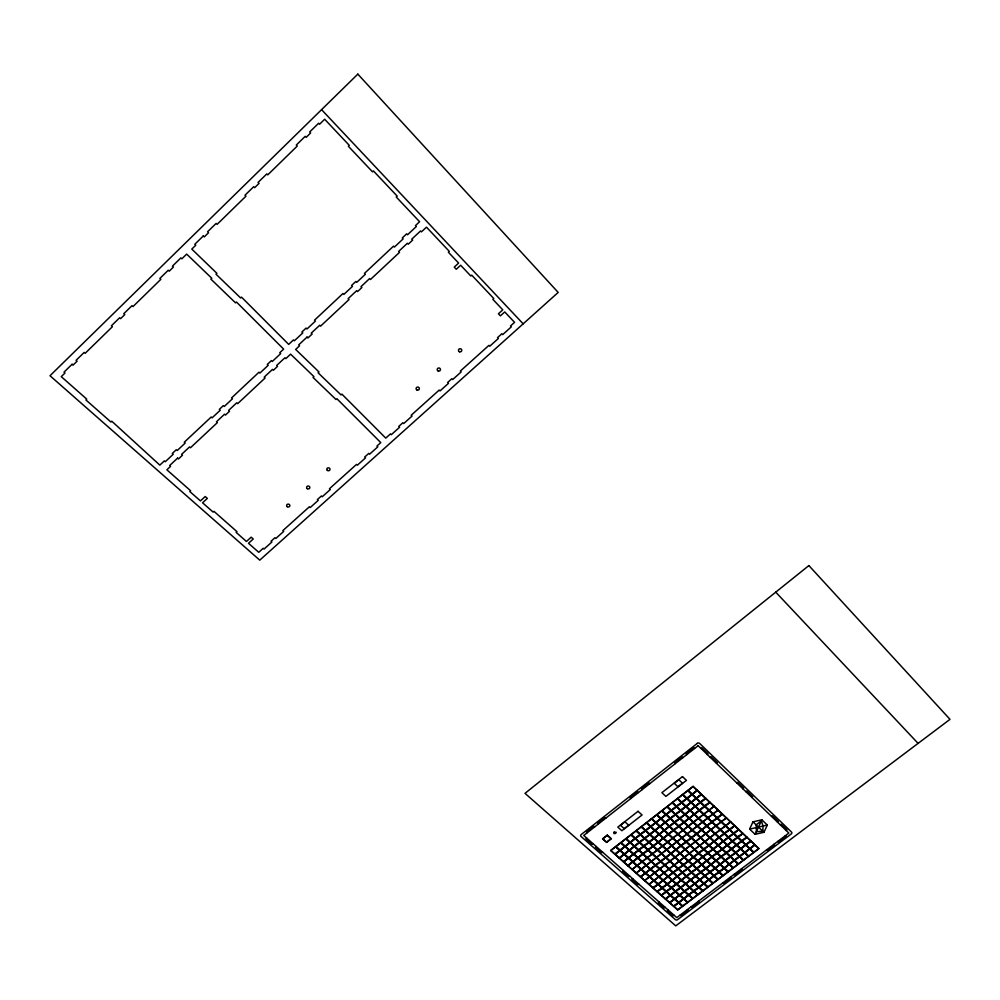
<?xml version="1.0" encoding="UTF-8"?>
<svg xmlns="http://www.w3.org/2000/svg" width="1000" height="1000" viewBox="0 0 1000 1000"><rect width="100%" height="100%" fill="white"/><g stroke="black" fill="none" stroke-linecap="round" stroke-linejoin="round"><path stroke-width="1.5" d="M749.613 829.125L752.975 821.85L761.85 819.812L767.325 825.05L763.938 832.3L755.113 834.325L749.613 829.125L767.325 825.05M755.113 834.325L761.85 819.812M586.712 838.1L585.938 838.7L592.3 844.325L593.075 843.713M701.038 748.487L701.85 747.85L708.05 753.825L707.25 754.463M596.237 846.513L595.462 847.113L601.775 852.688L602.55 852.087M710.337 757.438L711.15 756.812L717.3 762.738L716.488 763.375M614.9 854.3L697.312 790.337M619.2 858.112L701.538 794.312M623.475 861.9L705.738 798.275M627.725 865.675L709.912 802.225M623.425 870.525L622.663 871.112L628.837 876.562L629.6 875.975M736.85 782.987L737.663 782.362L743.675 788.162L742.875 788.787M631.975 869.438L714.087 806.162M636.213 873.188L718.238 810.088M632.675 878.688L631.912 879.275L638.038 884.688L638.812 884.1M745.875 791.675L746.675 791.05L752.65 796.812L751.85 797.425M640.425 876.925L722.375 813.988M644.625 880.65L726.513 817.887M648.812 884.362L730.612 821.775M652.987 888.062L734.712 825.638M657.15 891.75L738.8 829.488M661.287 895.425L742.862 833.337M659.087 902L658.312 902.575L664.312 907.875L665.075 907.3M771.612 816.462L772.4 815.85L778.25 821.475L777.45 822.087M665.425 899.087L746.925 837.163M669.538 902.738L750.962 840.975M668.062 909.938L667.3 910.512L673.263 915.763L674.025 915.188M780.362 824.887L781.162 824.287L786.963 829.875L786.162 830.475M673.637 906.375L754.987 844.775M632 869.188L628.038 865.675L632.762 862.025L636.725 865.55M636.512 873.188L640.45 876.675L645.163 873.062L641.225 869.562M644.938 880.65L648.838 884.112M587.188 832.763L586.512 832.175L593.938 826.35L594.6 826.95M680.163 915.075L680.775 915.625L688.05 910.138L687.438 909.587M615.675 846.538L682.738 906.213M649.638 877.038L653.55 880.512M598.325 824.025L597.65 823.425L605.112 817.575L605.775 818.175M691.075 906.838L691.7 907.387L699 901.888L698.388 901.325M637.062 865.288L633.1 861.762L637.837 858.112L641.787 861.65M641.562 869.3L645.5 872.8L650.212 869.175L646.287 865.662M649.975 876.787L653.875 880.263M642.125 861.388L638.175 857.85L642.913 854.188L646.862 857.738M646.625 865.413L650.55 868.913L655.288 865.288L651.363 861.762M655.025 872.913L658.925 876.4M620.763 842.588L687.75 902.425M654.688 873.175L658.587 876.65M647.2 857.475L643.25 853.925L648 850.263L651.95 853.812M651.7 861.513L655.625 865.025L660.362 861.388L656.438 857.862M660.088 869.038L663.988 872.525M625.862 838.612L692.775 898.625M659.75 869.287L663.65 872.788M652.288 853.55L648.337 850L653.1 846.325L657.038 849.887M656.775 857.6L660.7 861.125L665.45 857.475L661.538 853.938M665.163 865.15L669.05 868.65M630.975 834.65L697.812 894.825M664.825 865.4L668.713 868.913M657.387 849.625L653.438 846.062L658.213 842.375L662.15 845.95M661.875 853.688L665.788 857.225L670.537 853.562L666.637 850.025M670.238 861.25L674.125 864.762M636.087 830.662L702.85 891.012M669.9 861.513L673.787 865.025M662.487 845.688L658.55 842.113L663.337 838.425L667.262 842.013M666.975 849.762L670.888 853.3L675.65 849.65L671.75 846.087M675.337 857.35L679.212 860.875M641.225 826.675L707.913 887.188M675 857.6L678.875 861.125M667.613 841.75L663.675 838.162L668.462 834.463L672.387 838.062M672.087 845.825L675.987 849.388L680.763 845.713L676.862 842.15M680.438 853.438L684.312 856.975M646.363 822.675L712.975 883.363M680.1 853.7L683.975 857.225M630.85 798.5L630.188 797.887L637.737 791.963L638.4 792.575M722.962 882.788L723.575 883.35L730.975 877.763L730.362 877.2M672.738 837.8L668.8 834.2L673.6 830.5L677.525 834.1M677.2 841.888L681.112 845.45L685.888 841.775L682 838.2M685.55 849.513L689.425 853.062M651.513 818.675L718.05 879.525M685.212 849.775L689.087 853.325M677.875 833.838L673.95 830.238L678.75 826.525L682.675 830.138M682.337 837.938L686.237 841.513L691.025 837.837L687.138 834.25M690.675 845.588L694.538 849.137M656.675 814.663L723.125 875.675M690.325 845.85L694.2 849.4M642.188 789.6L641.525 788.988L649.112 783.037L649.775 783.65M734.062 874.4L734.675 874.975L742.1 869.362L741.488 868.8M683.012 829.862L679.1 826.25L683.913 822.537L687.837 826.162M687.475 833.988L691.375 837.575L696.175 833.875L692.288 830.288M695.8 841.65L699.675 845.225M661.838 810.638L728.225 871.825M695.462 841.912L699.325 845.475M688.175 825.888L684.262 822.275L689.087 818.538L693 822.175M692.638 830.013L696.525 833.612L701.338 829.925L697.45 826.312M700.95 837.712L704.812 841.287M667.025 806.612L733.325 867.975M700.6 837.975L704.463 841.55M693.337 821.912L689.438 818.275L694.275 814.538L698.175 818.188M697.8 826.05L701.675 829.65L706.5 825.95L702.625 822.337M706.1 833.763L709.963 837.35M672.212 802.575L738.438 864.1M705.763 834.025L709.613 837.613M710.925 830.075L714.775 833.662M698.525 817.913L694.613 814.275L699.463 810.537L703.363 814.188M702.975 822.062L706.85 825.688L711.688 821.975L707.812 818.35M711.263 829.8L715.113 833.4M677.412 798.525L743.562 860.238M703.713 813.925L699.812 810.263L704.663 806.513L708.562 810.175M708.15 818.075L712.025 821.712L716.875 817.987L713 814.35M716.438 825.837L720.288 829.438M682.625 794.475L748.7 856.35M716.087 826.1L719.938 829.712M708.913 809.912L705.013 806.25L709.875 802.487L713.775 806.162M713.35 814.087L717.212 817.725L722.075 814L718.2 810.35M721.625 821.862L725.462 825.475M687.85 790.413L753.85 852.463M721.275 822.138L725.125 825.75M726.475 818.15L730.312 821.775M675.288 763.625L674.638 763L682.312 756.975L682.975 757.6M766.488 849.938L767.087 850.525L774.613 844.85L774 844.262M752.975 821.85L763.938 832.3M686.825 754.575L686.162 753.95L693.888 747.887L694.538 748.512M777.775 841.425L778.375 842L785.938 836.312L785.325 835.725M321.562 109.65L523.175 323.837M775.75 592.163L918.088 743.375M756.413 827.562L756.325 831.712L762.812 831.225L763.05 826.038L761.363 820.875L756.125 824.85L756.413 827.562M614.15 832.138L613.875 833.575L615.612 833.45L616.225 832.262L614.15 832.138M357.837 74.125L50 375.737L259.762 560.15L558.188 292.425L357.837 74.125M72.062 364.263L64.013 372.137L65 373L61.262 376.65L86.75 399.125L85.913 399.938L110.962 422.038L111.8 421.238L159.85 465.125L164.375 460.887L165.287 461.7L173.238 454.25L172.312 453.438L176.3 449.712L177.213 450.525L185.212 443.038L184.288 442.225L211.213 417L212.113 417.825L220.225 410.238L219.312 409.4L223.388 405.588L224.288 406.425L232.45 398.787L231.537 397.95L259 372.2L259.913 373.062L268.188 365.312L267.288 364.45L271.438 360.562L272.337 361.425L280.65 353.625L279.75 352.762L283.637 349.125L236.438 302.013L235.55 302.863L210.888 279.125L211.775 278.263L186.675 254.1L181.85 258.812L180.888 257.887L172.45 266.137L173.412 267.062L169.213 271.163L168.238 270.25L159.85 278.45L160.825 279.363L133 306.55L132.025 305.65L123.763 313.725L124.738 314.625L120.625 318.65L119.65 317.75L111.425 325.775L112.413 326.675L85.162 353.3L84.175 352.425L76.087 360.325L77.075 361.2L73.037 365.138L72.062 364.263M203.3 235.963L194.788 244.288L195.75 245.225L191.8 249.088L216.887 273.325L216 274.188L240.65 297.987L241.525 297.137L288.688 344.387L293.475 339.913L294.375 340.775L302.775 332.912L301.875 332.038L306.075 328.088L306.975 328.975L315.425 321.062L314.525 320.175L342.975 293.512L343.875 294.413L352.45 286.375L351.55 285.475L355.85 281.45L356.737 282.35L365.363 274.275L364.475 273.375L393.525 246.15L394.412 247.062L403.162 238.863L402.287 237.938L406.675 233.825L407.562 234.75L416.362 226.5L415.475 225.575L419.588 221.725L396.25 197L397.188 196.125L373.45 170.95L372.512 171.85L348.338 146.237L349.275 145.338L324.675 119.25L319.562 124.25L318.612 123.25L309.662 131.988L310.613 132.988L306.163 137.35L305.212 136.35L296.312 145.05L297.262 146.037L267.775 174.85L266.825 173.875L258.062 182.438L259.025 183.4L254.662 187.662L253.7 186.7L245 195.2L245.963 196.163L217.1 224.363L216.137 223.425L207.575 231.788L208.538 232.738L204.275 236.912L203.3 235.963M177.587 458.125L169.65 465.55L170.562 466.362L166.875 469.812L190.613 490.75L189.775 491.512L200.45 500.913L205.212 496.525L207.338 498.4L202.562 502.788L213.137 512.112L213.962 511.35L236.938 531.625L236.112 532.362L246.438 541.475L251.188 537.188L253.238 539L248.5 543.288L258.738 552.3L263.2 548.3L264.05 549.05L271.887 542L271.038 541.25L274.975 537.712L275.825 538.475L283.7 531.388L282.85 530.625L309.4 506.763L310.25 507.537L318.238 500.35L317.387 499.575L321.4 495.975L322.25 496.75L330.288 489.525L329.438 488.75L356.512 464.412L357.35 465.213L365.513 457.875L364.663 457.075L368.75 453.4L369.6 454.2L377.788 446.838L376.95 446.037L380.775 442.6L336.875 398.713L336.012 399.513L313.062 377.438L313.938 376.625L290.6 354.162L285.85 358.612L284.95 357.75L276.625 365.525L277.525 366.375L273.387 370.25L272.488 369.4L264.212 377.137L265.113 377.987L237.675 403.638L236.762 402.8L228.612 410.412L229.525 411.25L225.463 415.05L224.55 414.212L216.45 421.788L217.362 422.625L190.463 447.762L189.55 446.938L181.575 454.4L182.488 455.213L178.5 458.938L177.587 458.125M307.05 337.088L298.65 344.925L299.55 345.8L295.65 349.438L318.975 371.962L318.1 372.775L341.025 394.913L341.9 394.125L385.763 438.113L390.462 433.888L391.3 434.7L399.575 427.262L398.738 426.45L402.887 422.725L403.725 423.537L412.038 416.075L411.2 415.25L439.2 390.075L440.037 390.913L448.475 383.325L447.638 382.488L451.875 378.688L452.7 379.525L461.188 371.9L460.35 371.062L488.938 345.363L489.762 346.225L498.363 338.488L497.55 337.625L501.863 333.75L502.688 334.613L511.337 326.825L510.513 325.962L514.562 322.337L504.75 311.938L500.4 315.863L498.425 313.775L502.775 309.85L492.875 299.363L493.787 298.525L471.725 275.15L470.812 275.988L460.662 265.238L456.275 269.262L454.237 267.113L458.625 263.075L448.375 252.213L449.3 251.363L426.475 227.162L421.438 231.875L420.562 230.938L411.763 239.163L412.65 240.087L408.263 244.188L407.375 243.263L398.625 251.45L399.513 252.362L370.487 279.5L369.6 278.587L360.988 286.65L361.875 287.55L357.575 291.562L356.688 290.663L348.125 298.675L349.012 299.575L320.588 326.138L319.688 325.262L311.25 333.15L312.15 334.025L307.938 337.95L307.05 337.088M808.875 565.575L525.025 793.363L675.75 925.875L950 719.35L808.875 565.575M697.25 743.413L581.213 834.538A1.65 1.35 -12.2 0 0 581.05 836.462L675.425 919.675A1.587 1.25 -14.9 0 0 677.638 919.625L791.225 833.988A1.638 1.3 -19.8 0 0 791.525 832.087L699.6 743.4A1.7 1.4 -18.2 0 0 697.25 743.413M698.138 745.7L583.737 835.475L676.775 917.625L788.85 833.062L698.138 745.7M607.3 835.113L602.55 838.825L606.6 842.425L611.35 838.713L607.3 835.113M607.275 835.375L602.863 838.825L606.625 842.163L611.038 838.725L607.275 835.375M638.038 811.312L617.812 827.113L621.862 830.738L642.062 814.987L638.038 811.312M682.463 776.612L661.888 792.675L665.888 796.4L686.45 780.362L682.463 776.612M624.925 821.8L620.475 825.275L624.225 828.65L628.663 825.188L624.925 821.8M678.8 779.725L674.25 783.263L677.962 786.75L682.5 783.2L678.8 779.725M693.088 786.338L610.6 850.487L677.725 910L759 848.562L693.088 786.338M615.65 846.8L610.913 850.487L614.925 854.05L619.663 850.375L615.65 846.8M620.737 842.837L615.988 846.538L620 850.113L624.75 846.425L620.737 842.837M625.837 838.875L621.075 842.575L625.087 846.162L629.837 842.475L625.837 838.875M630.95 834.9L626.175 838.612L630.188 842.2L634.95 838.512L630.95 834.9M636.062 830.925L631.287 834.638L635.288 838.238L640.062 834.538L636.062 830.925M641.188 826.938L636.4 830.662L640.4 834.275L645.188 830.562L641.188 826.938M646.338 822.938L641.538 826.675L645.525 830.3L650.325 826.575L646.338 822.938M651.475 818.938L646.675 822.675L650.662 826.312L655.462 822.575L651.475 818.938M656.637 814.925L651.825 818.675L655.812 822.312L660.625 818.575L656.637 814.925M661.812 810.9L656.988 814.65L660.962 818.312L665.788 814.562L661.812 810.9M666.988 806.875L662.15 810.638L666.125 814.3L670.962 810.55L666.988 806.875M672.188 802.837L667.337 806.6L671.312 810.275L676.15 806.525L672.188 802.837M677.387 798.787L672.525 802.562L676.5 806.25L681.35 802.487L677.387 798.787M682.6 794.737L677.738 798.525L681.7 802.212L686.55 798.45L682.6 794.737M687.825 790.675L682.95 794.463L686.9 798.175L691.775 794.388L687.825 790.675M693.05 786.612L688.175 790.413L692.125 794.125L697 790.337L693.05 786.612M619.95 850.625L615.212 854.3L619.225 857.85L623.95 854.188L619.95 850.625M625.037 846.675L620.288 850.362L624.288 853.925L629.025 850.25L625.037 846.675M630.125 842.725L625.375 846.413L629.375 849.987L634.125 846.3L630.125 842.725M635.237 838.763L630.462 842.463L634.462 846.038L639.225 842.35L635.237 838.763M640.35 834.8L635.575 838.5L639.562 842.087L644.325 838.4L640.35 834.8M645.475 830.812L640.688 834.525L644.675 838.125L649.45 834.425L645.475 830.812M650.6 826.838L645.812 830.55L649.788 834.163L654.575 830.45L650.6 826.838M655.75 822.837L650.95 826.562L654.925 830.188L659.725 826.475L655.75 822.837M660.9 818.838L656.087 822.575L660.062 826.2L664.875 822.475L660.9 818.838M666.075 814.825L661.25 818.575L665.212 822.212L670.025 818.475L666.075 814.825M671.25 810.812L666.413 814.562L670.375 818.213L675.2 814.475L671.25 810.812M676.438 806.787L671.587 810.537L675.55 814.2L680.387 810.45L676.438 806.787M681.625 802.75L676.775 806.513L680.725 810.188L685.575 806.438L681.625 802.75M686.838 798.713L681.975 802.487L685.925 806.162L690.775 802.4L686.838 798.713M692.05 794.663L687.188 798.438L691.125 802.138L696 798.363L692.05 794.663M697.288 790.6L692.4 794.388L696.338 798.088L701.213 794.312L697.288 790.6M624.237 854.438L619.5 858.1L623.5 861.637L628.225 857.987L624.237 854.438M629.312 850.5L624.575 854.175L628.562 857.725L633.3 854.062L629.312 850.5M634.4 846.562L629.65 850.238L633.638 853.8L638.387 850.125L634.4 846.562M639.5 842.613L634.738 846.3L638.725 849.862L643.475 846.188L639.5 842.613M644.613 838.65L639.837 842.35L643.812 845.925L648.587 842.237L644.613 838.65M649.737 834.688L644.95 838.388L648.925 841.975L653.7 838.288L649.737 834.688M654.862 830.713L650.075 834.425L654.038 838.012L658.825 834.312L654.862 830.713M660 826.725L655.2 830.45L659.163 834.05L663.962 830.35L660 826.725M665.15 822.738L660.35 826.462L664.3 830.075L669.1 826.363L665.15 822.738M670.312 818.737L665.5 822.475L669.45 826.1L674.262 822.375L670.312 818.737M675.487 814.737L670.662 818.475L674.6 822.113L679.425 818.375L675.487 814.737M680.662 810.713L675.825 814.463L679.775 818.112L684.6 814.375L680.662 810.713M685.863 806.7L681.012 810.45L684.95 814.112L689.788 810.362L685.863 806.7M691.062 802.663L686.2 806.425L690.138 810.1L694.987 806.338L691.062 802.663M696.275 798.625L691.413 802.4L695.337 806.075L700.2 802.312L696.275 798.625M701.5 794.575L696.625 798.35L700.55 802.05L705.413 798.275L701.5 794.575M628.513 858.238L623.775 861.9L627.762 865.425L632.475 861.775L628.513 858.238M633.587 854.312L628.85 857.975L632.812 861.513L637.55 857.862L633.587 854.312M638.663 850.387L633.925 854.05L637.888 857.6L642.625 853.938L638.663 850.387M643.763 846.438L639 850.125L642.962 853.675L647.725 850.013L643.763 846.438M648.863 842.5L644.1 846.175L648.062 849.75L652.825 846.075L648.863 842.5M653.975 838.538L649.2 842.225L653.162 845.812L657.925 842.125L653.975 838.538M659.1 834.575L654.325 838.275L658.275 841.862L663.05 838.175L659.1 834.575M664.237 830.6L659.45 834.312L663.388 837.9L668.188 834.212L664.237 830.6M669.388 826.625L664.587 830.337L668.525 833.95L673.325 830.238L669.388 826.625M674.538 822.638L669.725 826.363L673.662 829.975L678.475 826.263L674.538 822.638M679.712 818.637L674.887 822.375L678.812 826L683.637 822.275L679.712 818.637M684.887 814.638L680.05 818.375L683.975 822.013L688.812 818.288L684.887 814.638M690.075 810.625L685.225 814.375L689.15 818.012L693.988 814.275L690.075 810.625M695.275 806.6L690.413 810.362L694.338 814.013L699.188 810.275L695.275 806.6M700.475 802.575L695.612 806.338L699.538 810L704.388 806.25L700.475 802.575M705.7 798.538L700.825 802.312L704.737 805.987L709.6 802.225L705.7 798.538M637 865.8L632.288 869.438L636.237 872.938L640.95 869.312L637 865.8M642.075 861.9L637.337 865.537L641.287 869.05L646.012 865.413L642.075 861.9M647.15 857.987L642.412 861.637L646.35 865.163L651.075 861.513L647.15 857.987M652.225 854.062L647.487 857.725L651.413 861.25L656.162 857.613L652.225 854.062M657.325 850.138L652.562 853.8L656.5 857.35L661.25 853.688L657.325 850.138M662.425 846.2L657.663 849.875L661.587 853.425L666.35 849.762L662.425 846.2M667.55 842.262L662.775 845.938L666.688 849.5L671.462 845.837L667.55 842.262M672.675 838.312L667.887 842L671.8 845.575L676.587 841.888L672.675 838.312M677.812 834.35L673.012 838.05L676.925 841.625L681.712 837.95L677.812 834.35M682.95 830.387L678.15 834.087L682.062 837.688L686.862 833.988L682.95 830.387M688.112 826.413L683.3 830.125L687.2 833.725L692.013 830.025L688.112 826.413M693.275 822.438L688.45 826.15L692.35 829.762L697.175 826.05L693.275 822.438M698.45 818.438L693.625 822.163L697.525 825.788L702.35 822.075L698.45 818.438M703.637 814.45L698.8 818.175L702.688 821.812L707.525 818.088L703.637 814.45M708.838 810.438L703.988 814.175L707.875 817.825L712.725 814.087L708.838 810.438M714.05 806.425L709.188 810.175L713.075 813.825L717.925 810.088L714.05 806.425M645.438 873.312L640.738 876.925L644.65 880.4L649.362 876.787L645.438 873.312M650.5 869.425L645.775 873.05L649.7 876.538L654.412 872.925L650.5 869.425M655.562 865.537L650.837 869.163L654.75 872.663L659.475 869.038L655.562 865.537M660.638 861.637L655.9 865.275L659.812 868.787L664.55 865.15L660.638 861.637M665.725 857.738L660.975 861.375L664.887 864.9L669.625 861.263L665.725 857.738M670.825 853.825L666.062 857.475L669.963 861L674.712 857.35L670.825 853.825M675.925 849.9L671.162 853.562L675.062 857.1L679.825 853.438L675.925 849.9M681.05 845.975L676.263 849.638L680.163 853.188L684.938 849.525L681.05 845.975M686.175 842.038L681.388 845.713L685.275 849.262L690.05 845.6L686.175 842.038M691.312 838.088L686.513 841.775L690.4 845.337L695.188 841.663L691.312 838.088M696.45 834.137L691.65 837.825L695.525 841.4L700.325 837.725L696.45 834.137M701.612 830.175L696.8 833.875L700.675 837.463L705.487 833.775L701.612 830.175M706.775 826.213L701.95 829.912L705.825 833.512L710.65 829.812L706.775 826.213M711.963 822.237L707.125 825.938L710.987 829.55L715.812 825.85L711.963 822.237M717.15 818.25L712.3 821.963L716.162 825.588L721 821.875L717.15 818.25M722.35 814.25L717.487 817.987L721.35 821.612L726.2 817.887L722.35 814.25M653.825 880.763L649.125 884.362L653.012 887.812L657.712 884.225L653.825 880.763M658.863 876.9L654.163 880.512L658.05 883.975L662.75 880.375L658.863 876.9M663.925 873.037L659.2 876.65L663.088 880.113L667.812 876.513L663.925 873.037M668.988 869.163L664.262 872.775L668.15 876.263L672.875 872.65L668.988 869.163M674.062 865.275L669.325 868.9L673.213 872.387L677.938 868.775L674.062 865.275M679.15 861.375L674.412 865.013L678.275 868.512L683.025 864.887L679.15 861.375M684.25 857.475L679.5 861.125L683.363 864.638L688.112 861L684.25 857.475M689.362 853.575L684.587 857.225L688.462 860.738L693.225 857.1L689.362 853.575M694.475 849.663L689.7 853.312L693.562 856.838L698.337 853.2L694.475 849.663M699.6 845.738L694.812 849.4L698.675 852.938L703.45 849.287L699.6 845.738M704.737 841.8L699.95 845.475L703.8 849.025L708.587 845.362L704.737 841.8M709.887 837.862L705.088 841.538L708.925 845.1L713.725 841.438L709.887 837.862M715.05 833.913L710.225 837.6L714.075 841.175L718.888 837.5L715.05 833.913M720.212 829.963L715.387 833.65L719.225 837.237L724.05 833.55L720.212 829.963M725.387 826L720.562 829.7L724.388 833.288L729.225 829.6L725.387 826M730.588 822.025L725.738 825.738L729.562 829.338L734.412 825.638L730.588 822.025M657.987 884.475L653.288 888.062L657.175 891.5L661.862 887.925L657.987 884.475M663.037 880.625L658.325 884.212L662.2 887.663L666.9 884.087L663.037 880.625M668.088 876.762L663.363 880.362L667.237 883.825L671.95 880.238L668.088 876.762M673.15 872.9L668.425 876.5L672.288 879.975L677.013 876.375L673.15 872.9M678.213 869.025L673.487 872.638L677.35 876.125L682.075 872.513L678.213 869.025M683.3 865.138L678.55 868.763L682.412 872.25L687.163 868.637L683.3 865.138M688.388 861.25L683.637 864.887L687.5 868.388L692.25 864.762L688.388 861.25M693.5 857.35L688.737 860.987L692.588 864.5L697.337 860.875L693.5 857.35M698.612 853.45L693.838 857.1L697.688 860.612L702.45 856.975L698.612 853.45M703.725 849.538L698.95 853.188L702.788 856.712L707.562 853.075L703.725 849.538M708.863 845.612L704.075 849.275L707.913 852.812L712.7 849.163L708.863 845.612M714 841.688L709.2 845.35L713.037 848.9L717.837 845.25L714 841.688M719.163 837.75L714.35 841.425L718.175 844.987L722.987 841.325L719.163 837.75M724.325 833.812L719.5 837.487L723.325 841.062L728.138 837.387L724.325 833.812M729.5 829.862L724.663 833.55L728.487 837.125L733.312 833.45L729.5 829.862M734.675 825.9L729.837 829.6L733.65 833.188L738.487 829.5L734.675 825.9M662.15 888.175L657.45 891.75L661.325 895.175L666.012 891.612L662.15 888.175M667.188 884.325L662.475 887.913L666.338 891.35L671.038 887.775L667.188 884.325M672.225 880.475L667.513 884.075L671.375 887.525L676.087 883.938L672.225 880.475M677.288 876.625L672.562 880.225L676.425 883.688L681.137 880.088L677.288 876.625M682.35 872.763L677.625 876.363L681.475 879.837L686.2 876.237L682.35 872.763M687.425 868.888L682.688 872.5L686.538 875.975L691.275 872.375L687.425 868.888M692.513 865.013L687.775 868.625L691.612 872.113L696.363 868.512L692.513 865.013M697.613 861.125L692.862 864.75L696.7 868.25L701.45 864.625L697.613 861.125M702.725 857.225L697.95 860.863L701.787 864.375L706.55 860.75L702.725 857.225M707.837 853.325L703.062 856.975L706.888 860.487L711.663 856.85L707.837 853.325M712.975 849.412L708.188 853.062L712.013 856.587L716.787 852.95L712.975 849.412M718.112 845.5L713.312 849.163L717.125 852.688L721.925 849.05L718.112 845.5M723.25 841.575L718.45 845.238L722.262 848.787L727.062 845.125L723.25 841.575M728.413 837.638L723.6 841.312L727.412 844.875L732.225 841.213L728.413 837.638M733.587 833.7L728.763 837.375L732.562 840.95L737.387 837.275L733.587 833.7M738.763 829.75L733.925 833.438L737.725 837.013L742.562 833.337L738.763 829.75M666.287 891.85L661.6 895.425L665.45 898.838L670.138 895.275L666.287 891.85M671.312 888.025L666.625 891.6L670.475 895.025L675.163 891.462L671.312 888.025M676.363 884.188L671.65 887.763L675.5 891.2L680.2 887.625L676.363 884.188M681.413 880.337L676.7 883.925L680.537 887.375L685.25 883.8L681.413 880.337M686.475 876.488L681.75 880.088L685.588 883.538L690.312 879.95L686.475 876.488M691.55 872.625L686.812 876.225L690.65 879.7L695.375 876.1L691.55 872.625M696.625 868.75L691.888 872.362L695.713 875.837L700.45 872.237L696.625 868.75M701.725 864.875L696.975 868.5L700.8 871.988L705.55 868.375L701.725 864.875M706.825 861L702.062 864.625L705.888 868.112L710.638 864.5L706.825 861M711.938 857.1L707.163 860.738L710.987 864.237L715.75 860.612L711.938 857.1M717.062 853.2L712.275 856.85L716.087 860.362L720.875 856.725L717.062 853.2M722.2 849.3L717.4 852.95L721.213 856.475L726 852.825L722.2 849.3M727.337 845.387L722.537 849.038L726.338 852.575L731.137 848.925L727.337 845.387M732.487 841.462L727.675 845.125L731.475 848.662L736.287 845.013L732.487 841.462M737.65 837.525L732.837 841.2L736.625 844.75L741.45 841.087L737.65 837.525M742.825 833.587L738 837.262L741.787 840.837L746.612 837.163L742.825 833.587M670.413 895.525L665.725 899.087L669.562 902.487L674.25 898.938L670.413 895.525M675.438 891.7L670.75 895.275L674.587 898.688L679.275 895.125L675.438 891.7M680.475 887.875L675.775 891.45L679.613 894.875L684.3 891.312L680.475 887.875M685.525 884.038L680.812 887.625L684.638 891.05L689.35 887.487L685.525 884.038M690.588 880.2L685.863 883.787L689.688 887.225L694.4 883.65L690.588 880.2M695.65 876.35L690.925 879.938L694.737 883.4L699.463 879.812L695.65 876.35M700.725 872.487L695.987 876.087L699.8 879.55L704.538 875.962L700.725 872.487M705.812 868.625L701.062 872.225L704.875 875.7L709.625 872.1L705.812 868.625M710.913 864.75L706.15 868.363L709.963 871.85L714.712 868.238L710.913 864.75M716.025 860.863L711.25 864.488L715.062 867.987L719.825 864.375L716.025 860.863M721.137 856.975L716.363 860.612L720.163 864.112L724.938 860.487L721.137 856.975M726.263 853.088L721.488 856.725L725.275 860.238L730.062 856.6L726.263 853.088M731.413 849.175L726.612 852.825L730.4 856.35L735.188 852.712L731.413 849.175M736.55 845.263L731.75 848.913L735.537 852.45L740.337 848.812L736.55 845.263M741.712 841.35L736.9 845L740.675 848.55L745.487 844.9L741.712 841.35M746.888 837.425L742.062 841.087L745.837 844.638L750.65 840.975L746.888 837.425M674.525 899.188L669.837 902.738L673.675 906.125L678.35 902.588L674.525 899.188M679.55 895.375L674.85 898.925L678.675 902.337L683.363 898.787L679.55 895.375M684.575 891.55L679.875 895.113L683.7 898.538L688.4 894.975L684.575 891.55M689.625 887.725L684.912 891.3L688.725 894.725L693.438 891.162L689.625 887.725M694.675 883.9L689.963 887.475L693.775 890.913L698.487 887.337L694.675 883.9M699.737 880.05L695.013 883.637L698.825 887.087L703.538 883.512L699.737 880.05M704.812 876.213L700.075 879.8L703.875 883.25L708.612 879.663L704.812 876.213M709.9 872.35L705.15 875.95L708.95 879.412L713.688 875.825L709.9 872.35M714.987 868.487L710.238 872.1L714.025 875.562L718.775 871.975L714.987 868.487M720.088 864.613L715.325 868.238L719.112 871.712L723.875 868.112L720.088 864.613M725.2 860.738L720.438 864.362L724.212 867.85L728.988 864.237L725.2 860.738M730.325 856.85L725.55 860.487L729.325 863.988L734.1 860.362L730.325 856.85M735.462 852.962L730.675 856.6L734.45 860.1L739.237 856.475L735.462 852.962M740.6 849.062L735.8 852.7L739.575 856.225L744.375 852.588L740.6 849.062M745.763 845.15L740.95 848.8L744.712 852.325L749.525 848.688L745.763 845.15M750.925 841.237L746.1 844.887L749.862 848.425L754.688 844.775L750.925 841.237M678.612 902.825L673.938 906.375L677.763 909.75L682.425 906.225L678.612 902.825M683.637 899.025L678.95 902.575L682.763 905.962L687.45 902.425L683.637 899.025M688.662 895.225L683.975 898.775L687.775 902.175L692.475 898.625L688.662 895.225M693.7 891.4L689 894.963L692.8 898.375L697.5 894.825L693.7 891.4M698.75 887.588L694.038 891.15L697.837 894.575L702.55 891.012L698.75 887.588M703.812 883.75L699.087 887.325L702.887 890.763L707.6 887.188L703.812 883.75M708.888 879.912L704.15 883.5L707.938 886.938L712.663 883.363L708.888 879.912M713.962 876.075L709.225 879.663L713 883.112L717.738 879.525L713.962 876.075M719.05 872.212L714.3 875.812L718.075 879.275L722.825 875.688L719.05 872.212M724.15 868.363L719.388 871.963L723.162 875.425L727.925 871.838L724.15 868.363M729.25 864.488L724.488 868.1L728.263 871.575L733.025 867.975L729.25 864.488M734.375 860.612L729.6 864.225L733.363 867.712L738.138 864.112L734.375 860.612M739.5 856.725L734.712 860.35L738.475 863.85L743.263 860.238L739.5 856.725M744.638 852.837L739.85 856.475L743.6 859.975L748.4 856.35L744.638 852.837M749.788 848.938L744.987 852.575L748.737 856.1L753.538 852.463L749.788 848.938M754.95 845.037L750.138 848.675L753.888 852.212L758.7 848.575L754.95 845.037M459.45 351.763A1.638 1.575 -6.5 0 0 461.75 350.125A1.638 1.575 -6.5 0 0 459.15 349.038A1.638 1.575 -6.5 0 0 459.45 351.763M438.075 370.925A1.638 1.562 -2.6 0 0 440.462 369.462A1.638 1.562 -2.6 0 0 437.95 368.225A1.638 1.562 -2.6 0 0 438.075 370.925M416.875 389.913A1.638 1.55 0.3 0 0 419.363 388.638A1.638 1.55 0.3 0 0 416.95 387.238A1.638 1.55 0.3 0 0 416.875 389.913M287.262 506.675A1.613 1.45 8.1 0 0 289.837 505.788A1.613 1.45 8.1 0 0 287.625 504.2A1.613 1.45 8.1 0 0 287.262 506.675M307.25 488.638A1.613 1.462 7.5 0 0 309.825 487.725A1.613 1.462 7.5 0 0 307.625 486.125A1.613 1.462 7.5 0 0 307.25 488.638M327.4 470.425A1.613 1.475 6.7 0 0 329.988 469.525A1.613 1.475 6.7 0 0 327.8 467.9A1.613 1.475 6.7 0 0 327.4 470.425"/></g></svg>
